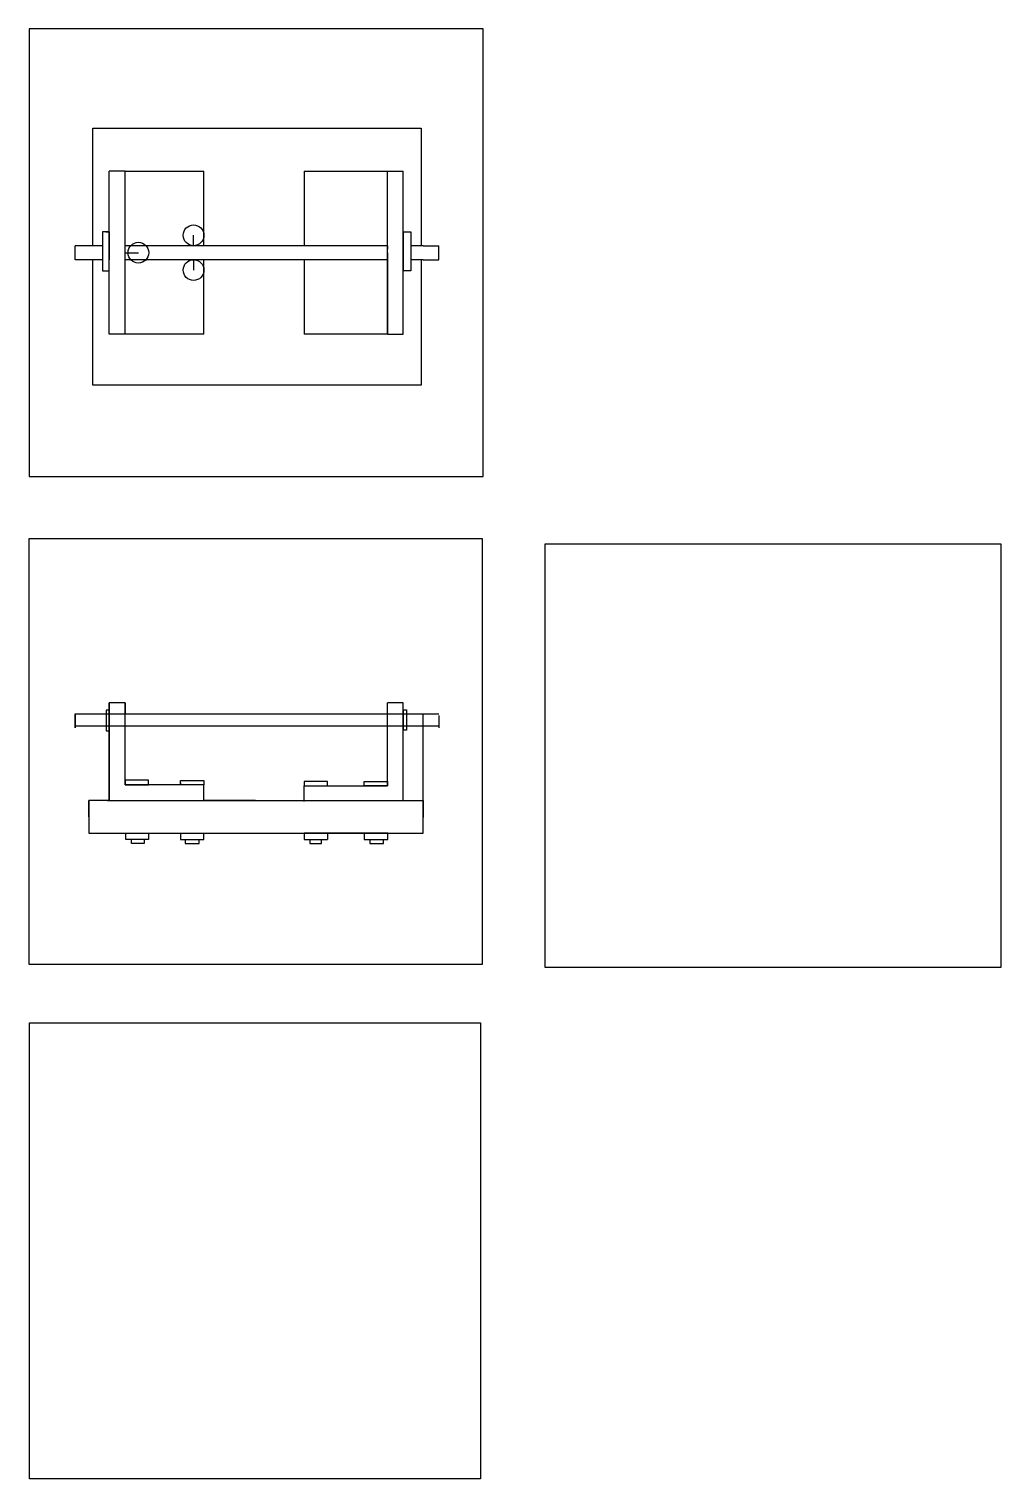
# Model space of a CAD drawing. Header units: millimetres. Extents: x 38 to 413, y -223 to 336.
import ezdxf

# ---------------------------------------------------------------- set-up
doc = ezdxf.new("R2010")
doc.units = ezdxf.units.MM
doc.header["$MEASUREMENT"] = 0

msp = doc.modelspace()

# ---------------------------------------------------------------- linework, layer by layer
for p, q in [((62.33, 252.47), (62.33, 297.76)), ((62.33, 297.76), (68.62, 297.76)), ((68.62, 297.76), (182.04, 297.76)), ((68.62, 297.76), (188.96, 297.76)), ((188.96, 297.76), (188.96, 252.47)), ((68.62, 218.36), (68.62, 281.18)), ((74.71, 281.18), (68.62, 281.18)), ((74.71, 218.36), (74.71, 281.18)), ((74.71, 252.47), (74.71, 281.18)), ((74.71, 281.18), (105.14, 281.18)), ((105.14, 252.47), (105.14, 281.18)), ((143.78, 281.18), (143.78, 252.47)), ((143.78, 281.18), (175.95, 281.18)), ((175.95, 218.36), (175.95, 281.18)), ((175.95, 281.18), (182.04, 281.18)), ((182.04, 218.36), (182.04, 281.18)), ((67.34, 257.76), (68.62, 257.76)), ((66.06, 252.47), (55.51, 252.47)), ((55.51, 247.06), (55.51, 252.47)), ((176.11, 252.47), (74.71, 252.47)), ((101.14, 252.47), (101.14, 256.47)), ((105.14, 252.47), (101.14, 252.47)), ((175.95, 249.76), (175.95, 255.18)), ((175.95, 249.76), (176.11, 252.47)), ((189.74, 252.47), (184.98, 252.47)), ((189.74, 252.47), (195.74, 252.47)), ((195.74, 247.06), (195.74, 252.47)), ((66.06, 247.06), (55.51, 247.06)), ((62.33, 198.72), (62.33, 247.06)), ((74.71, 249.77), (77.57, 249.77)), ((105.14, 247.06), (74.71, 247.06)), ((76.14, 249.77), (79.86, 249.77)), ((105.14, 247.06), (101.14, 247.06)), ((101.14, 247.06), (101.14, 243.06)), ((175.95, 247.06), (105.14, 247.06)), ((105.14, 218.36), (105.14, 247.06)), ((143.78, 247.06), (143.78, 218.36)), ((175.95, 249.76), (175.95, 249.76)), ((175.95, 249.76), (175.95, 247.06)), ((175.95, 247.06), (175.95, 218.36)), ((189.74, 247.06), (184.98, 247.06)), ((188.96, 247.06), (188.96, 198.72)), ((189.74, 247.06), (195.74, 247.06)), ((74.71, 218.36), (68.62, 218.36)), ((105.14, 218.36), (74.71, 218.36)), ((175.95, 218.36), (143.78, 218.36)), ((175.95, 218.36), (182.04, 218.36)), ((68.62, 198.72), (62.33, 198.72)), ((182.04, 198.72), (68.62, 198.72)), ((188.96, 198.72), (182.04, 198.72)), ((68.62, 76.17), (68.62, 38.4)), ((68.62, 38.4), (68.62, 76.17)), ((68.62, 76.17), (68.62, 38.4)), ((74.71, 76.17), (68.62, 76.17)), ((74.71, 44.49), (74.71, 76.17)), ((74.71, 76.17), (74.71, 71.86)), ((182.04, 76.17), (175.95, 76.17)), ((175.95, 44.14), (175.95, 76.17)), ((182.04, 38.4), (182.04, 76.17)), ((55.51, 71.86), (74.71, 71.86)), ((55.51, 71.24), (55.51, 71.86)), ((55.51, 71.86), (55.51, 66.45)), ((55.51, 66.45), (55.51, 71.24)), ((74.71, 71.86), (195.74, 71.86)), ((189.74, 34.99), (189.74, 71.86)), ((195.74, 71.24), (195.74, 66.45)), ((195.74, 67.07), (55.51, 67.07)), ((96.14, 45.3), (96.14, 44.49)), ((105.14, 44.49), (74.71, 44.49)), ((105.14, 38.4), (105.14, 44.49)), ((143.78, 38.05), (143.78, 44.14)), ((143.78, 44.14), (175.95, 44.14)), ((68.62, 38.4), (60.72, 38.4)), ((60.72, 38.4), (60.72, 25.79)), ((60.72, 32.1), (60.72, 38.4)), ((67.98, 38.4), (182.04, 38.4)), ((125.01, 38.4), (105.14, 38.4)), ((182.04, 38.4), (189.74, 38.4)), ((189.74, 38.4), (189.74, 38.05)), ((189.74, 25.79), (189.74, 38.05)), ((189.74, 38.05), (189.74, 38.05)), ((189.74, 38.05), (189.74, 31.92)), ((60.72, 25.79), (189.74, 25.79)), ((74.96, 23.42), (74.96, 25.79)), ((83.71, 23.42), (74.96, 23.42)), ((74.96, 23.42), (74.96, 23.42)), ((74.96, 23.42), (74.96, 23.42)), ((77.23, 21.9), (77.23, 23.42)), ((83.71, 23.42), (82.04, 23.42)), ((82.04, 23.42), (82.04, 21.9)), ((83.71, 25.79), (83.71, 23.42)), ((96.14, 25.79), (96.14, 23.42)), ((96.14, 23.42), (105.12, 23.42)), ((96.14, 23.42), (97.89, 23.42)), ((97.89, 23.42), (97.89, 21.9)), ((103.29, 21.9), (103.29, 23.42)), ((105.12, 23.42), (105.12, 25.79)), ((176.1, 25.79), (143.85, 25.79)), ((143.85, 25.79), (143.85, 23.42)), ((143.85, 23.42), (152.78, 23.42)), ((143.85, 23.42), (146.03, 23.42)), ((146.03, 23.42), (146.03, 21.9)), ((150.48, 21.9), (150.48, 23.42)), ((150.48, 23.42), (152.78, 23.42)), ((152.78, 25.79), (152.78, 23.42)), ((166.95, 25.79), (166.95, 23.42)), ((166.95, 23.42), (169.18, 23.42)), ((166.95, 23.42), (176.1, 23.42)), ((169.18, 23.42), (169.18, 21.9)), ((174.42, 21.9), (174.42, 23.42)), ((174.42, 23.42), (176.1, 23.42)), ((176.1, 23.42), (176.1, 25.79)), ((82.04, 21.9), (77.23, 21.9)), ((97.89, 21.9), (103.29, 21.9)), ((97.89, 21.9), (103.29, 21.9)), ((146.03, 21.9), (150.48, 21.9)), ((146.03, 21.9), (150.48, 21.9)), ((169.18, 21.9), (174.42, 21.9)), ((169.18, 21.9), (174.42, 21.9))]:
    msp.add_line(p, q)
for points in [[(37.74, 163.47), (212.88, 163.47), (212.88, 336.06), (37.74, 336.06)], [(68.62, 257.76), (66.06, 257.76), (66.06, 242.79), (68.62, 242.79)], [(68.62, 257.76), (68.62, 257.76), (68.62, 247.06), (68.62, 247.06)], [(182.04, 257.76), (182.04, 257.76), (182.04, 242.79), (182.04, 242.79)], [(182.04, 257.76), (182.04, 257.76), (182.04, 242.79), (182.04, 242.79)], [(182.04, 257.76), (182.04, 257.76), (182.04, 242.79), (182.04, 242.79)], [(182.04, 257.76), (184.98, 257.76), (184.98, 242.79), (182.04, 242.79)], [(37.67, -24.68), (212.58, -24.68), (212.58, 139.4), (37.67, 139.4)], [(236.71, 137.42), (412.55, 137.42), (412.55, -25.96), (236.71, -25.96)], [(68.62, 73.3), (67.43, 73.3), (67.43, 65.38), (68.62, 65.38)], [(182.04, 73.47), (182.04, 73.47), (182.04, 65.53), (182.04, 65.53)], [(182.04, 73.47), (182.04, 73.47), (182.04, 65.53), (182.04, 65.53)], [(182.04, 73.47), (183.31, 73.47), (183.31, 65.53), (182.04, 65.53)], [(74.71, 44.49), (83.71, 44.49), (83.71, 46.35), (74.71, 46.35)], [(105.14, 44.49), (96.14, 44.49), (96.14, 46.12), (105.14, 46.12)], [(143.78, 44.14), (152.78, 44.14), (152.78, 45.76), (143.78, 45.76)], [(175.95, 44.14), (166.95, 44.14), (166.95, 45.76), (175.95, 45.76)], [(37.92, -47.34), (211.76, -47.34), (211.76, -223.29), (37.92, -223.29)]]:
    msp.add_lwpolyline(points, close=True)
for centre in [(101.14, 256.47), (79.86, 249.77), (101.14, 243.06)]:
    msp.add_circle(centre, 4)

doc.saveas('drawing.dxf')
